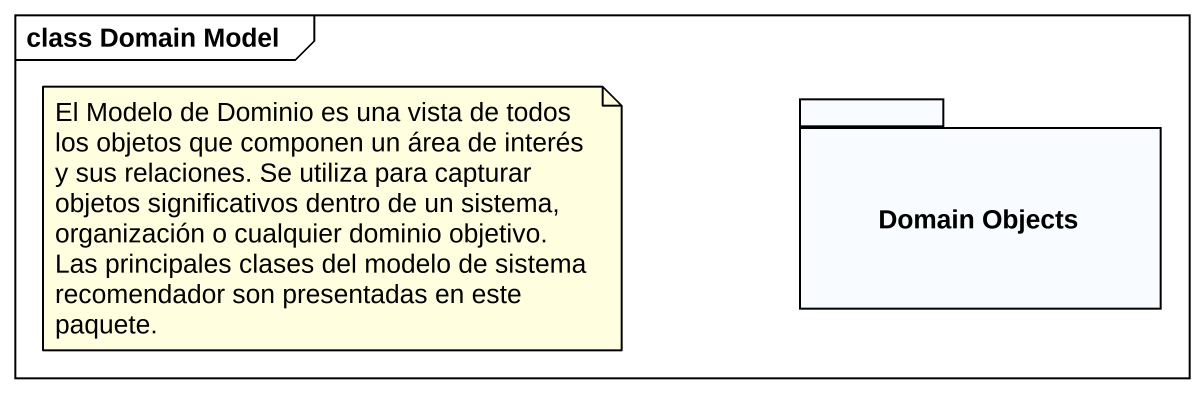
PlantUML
@startuml
mainframe class Domain Model
package "Domain Objects" as Domain_Objects {
}
note as N1
  El Modelo de Dominio es una vista de todos los objetos que componen un área de interés y sus relaciones. Se utiliza para capturar objetos significativos dentro de un sistema, organización o cualquier dominio objetivo.
  Las principales clases del modelo de sistema recomendador son presentadas en este paquete.
end note
@enduml
